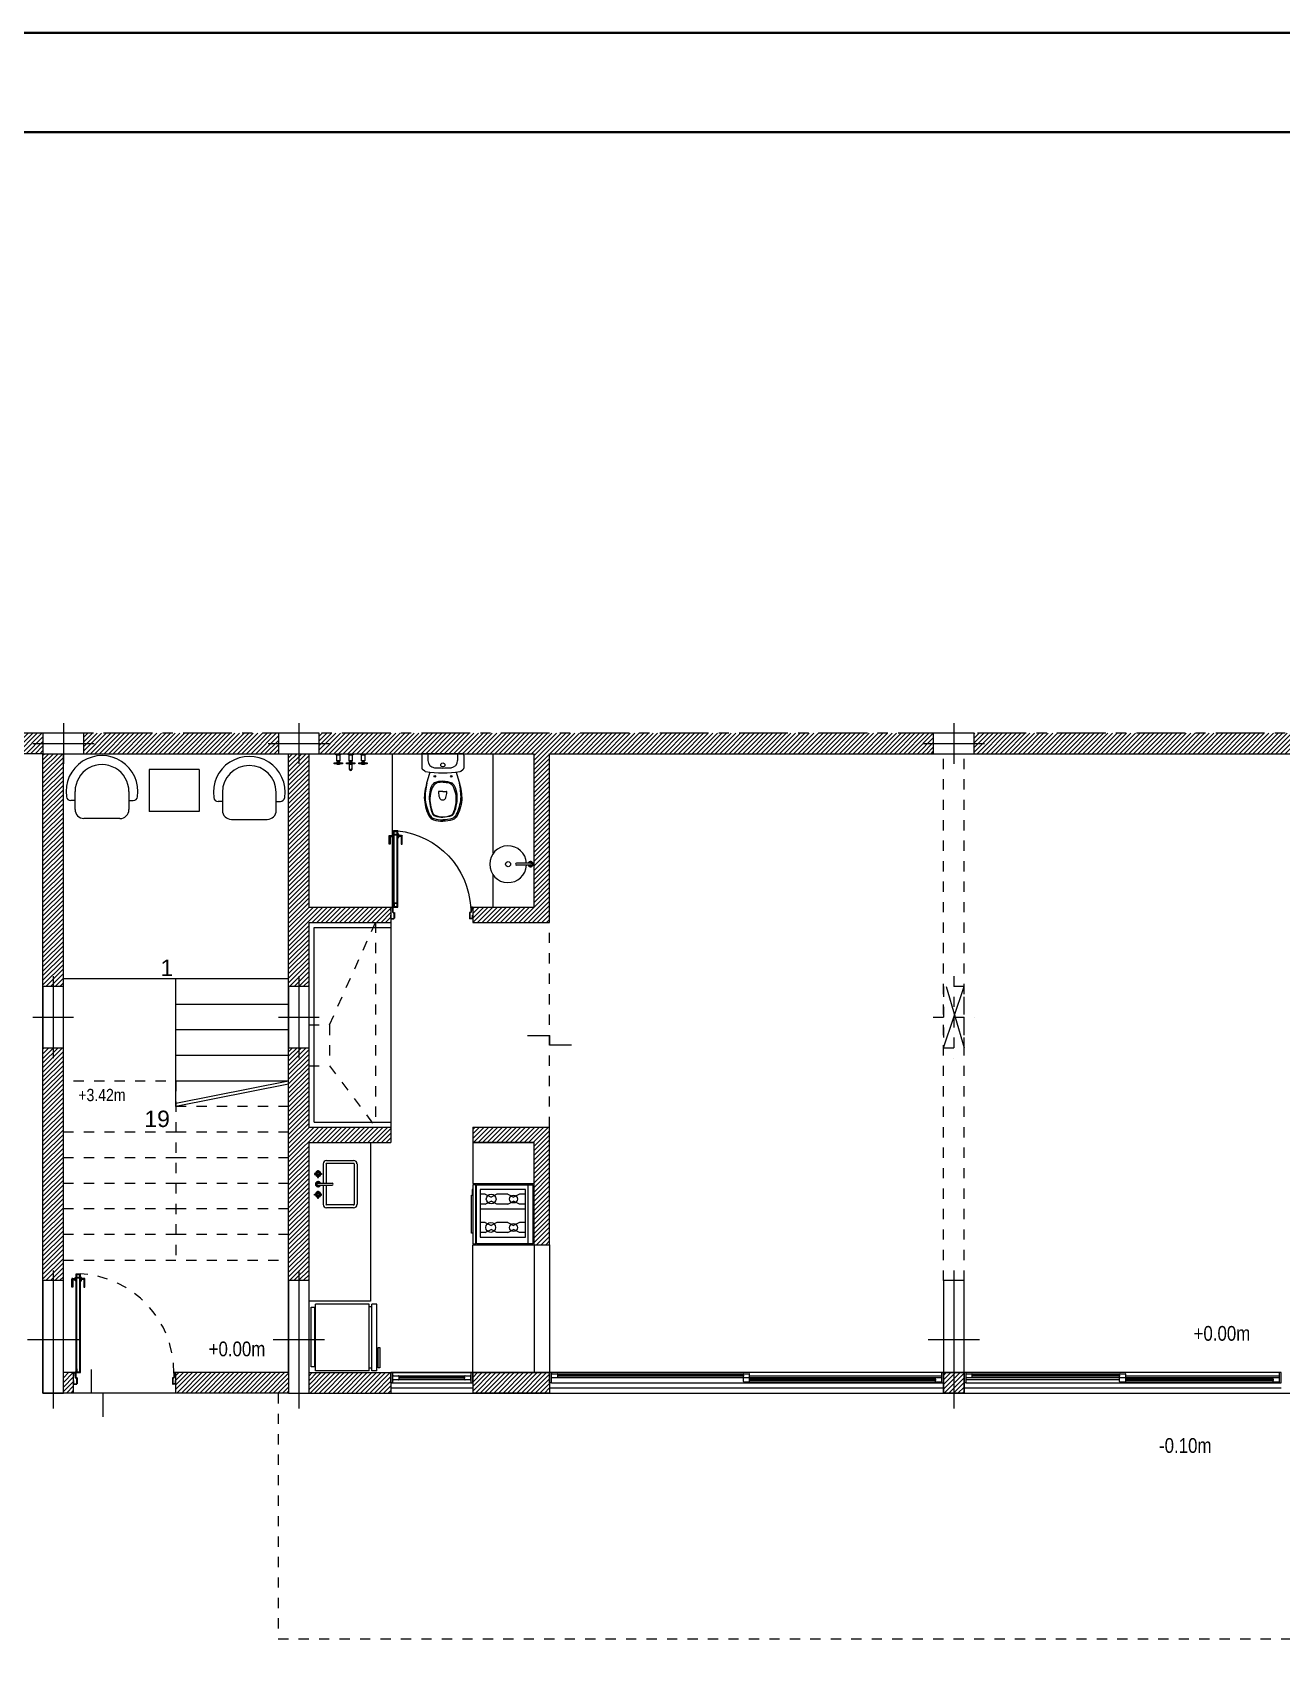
# Model space of a CAD drawing. Header units: millimetres. Extents: x 5985 to 6342, y 1020 to 1088.
# Drawn here: x 6100.37 to 6112.57, y 1068.4 to 1084.38 of the extents above; entities that cross this region are included whole.
import ezdxf

# ---------------------------------------------------------------- set-up
doc = ezdxf.new("R2010")
doc.units = ezdxf.units.MM
for name, pattern in [('CENTER', [50.8, 31.75, -6.35, 6.35, -6.35]), ('HIDDEN2', [4.7625, 3.175, -1.5875]), ('JIS_02_0.7', [1.35, 0.75, -0.6])]:
    doc.linetypes.add(name, pattern=pattern)
for name, color, linetype, lineweight in [('0.25', 251, 'Continuous', 25), ('02_CIVIL_EXIST', 18, 'Continuous', 30), ('07_CIVIL VISTAS MEDIA', 251, 'Continuous', 5), ('08_CIVIL VISTAS FINO', 143, 'Continuous', 9), ('09_CIVIL PROYECCIONES', 230, 'Continuous', 5), ('10_CIVIL EJES', 230, 'CENTER', 15), ('12_TEXTOS', 150, 'Continuous', 40), ('COLUMNAS_EJES', 252, 'Continuous', 9), ('MISC MUEBLES', 143, 'Continuous', 9), ('MUROS', 131, 'Continuous', 9), ('PILAR_HORMIGON', 2, 'Continuous', 20)]:
    doc.layers.add(name, color=color, linetype=linetype, lineweight=lineweight)
doc.layers.add('Arbol-1', color=106, linetype='Continuous')
doc.layers.add('Paredes', color=250, linetype='Continuous')
doc.styles.get("Standard").update_dxf_attribs({"font": 'arial.ttf'})
doc.styles.add('Swis721 BT', font='swiss.ttf')

# ---------------------------------------------------------------- blocks, each defined once
blk = doc.blocks.new('PUERTA 1M')
at = {"layer": '09_CIVIL PROYECCIONES', "linetype": 'JIS_02_0.7', "ltscale": 0.1}
blk.add_arc((938.861, -15.112), 0.962, 179.4154, 266.9577, dxfattribs=at)
at = {"layer": 'MISC MUEBLES'}
for p, q in [((937.878, -14.998), (937.878, -15.029)), ((937.882, -14.998), (937.882, -15.029)), ((937.883, -14.994), (937.907, -14.994)), ((937.883, -14.997), (937.907, -14.997)), ((937.908, -15.053), (937.908, -14.998)), ((937.912, -15.054), (937.912, -14.998)), ((938.845, -15.054), (938.845, -14.998)), ((938.849, -15.053), (938.849, -14.998)), ((938.874, -14.994), (938.85, -14.994)), ((938.874, -14.997), (938.85, -14.997)), ((938.875, -14.998), (938.875, -15.029)), ((938.878, -14.998), (938.878, -15.029)), ((937.878, -15.029), (937.882, -15.029)), ((937.878, -15.073), (937.878, -15.102)), ((937.878, -15.073), (937.882, -15.073)), ((937.882, -15.073), (937.882, -15.102)), ((937.883, -15.103), (937.894, -15.103)), ((937.883, -15.107), (937.894, -15.107)), ((937.895, -15.102), (937.895, -15.059)), ((937.898, -15.102), (937.898, -15.059)), ((937.901, -15.053), (937.908, -15.053)), ((937.901, -15.057), (937.909, -15.057)), ((938.855, -15.107), (938.81, -15.107)), ((938.81, -15.107), (938.81, -16.073)), ((938.848, -15.114), (938.816, -15.114)), ((938.816, -15.114), (938.816, -16.073)), ((938.847, -15.115), (938.817, -15.115)), ((938.817, -15.115), (938.817, -15.144)), ((938.818, -16.033), (938.818, -15.115)), ((938.846, -15.115), (938.846, -16.033)), ((938.856, -15.057), (938.847, -15.057)), ((938.847, -15.144), (938.847, -15.115)), ((938.848, -15.114), (938.848, -16.073)), ((938.856, -15.053), (938.849, -15.053)), ((938.855, -15.107), (938.855, -16.073)), ((938.858, -15.102), (938.858, -15.059)), ((938.862, -15.102), (938.862, -15.059)), ((938.874, -15.103), (938.863, -15.103)), ((938.874, -15.107), (938.863, -15.107)), ((938.878, -15.029), (938.875, -15.029)), ((938.878, -15.073), (938.875, -15.073)), ((938.875, -15.073), (938.875, -15.102)), ((938.878, -15.073), (938.878, -15.102)), ((938.779, -15.941), (938.768, -15.941)), ((938.768, -15.941), (938.768, -16.021)), ((938.779, -16.021), (938.779, -15.941)), ((938.885, -16.021), (938.885, -15.941)), ((938.885, -15.941), (938.896, -15.941)), ((938.896, -15.941), (938.896, -16.021)), ((938.774, -16.026), (938.802, -16.026)), ((938.779, -16.016), (938.802, -16.016)), ((938.808, -16.005), (938.802, -16.005)), ((938.802, -16.005), (938.802, -16.037)), ((938.802, -16.037), (938.808, -16.037)), ((938.808, -16.037), (938.808, -16.005)), ((938.855, -16.073), (938.81, -16.073)), ((938.848, -16.066), (938.816, -16.066)), ((938.817, -16.065), (938.817, -16.036)), ((938.817, -16.036), (938.847, -16.036)), ((938.847, -16.065), (938.817, -16.065)), ((938.846, -16.033), (938.818, -16.033)), ((938.847, -16.036), (938.847, -16.065)), ((938.856, -16.037), (938.856, -16.005)), ((938.856, -16.005), (938.862, -16.005)), ((938.862, -16.037), (938.856, -16.037)), ((938.862, -16.005), (938.862, -16.037)), ((938.885, -16.016), (938.862, -16.016)), ((938.891, -16.026), (938.862, -16.026))]:
    blk.add_line(p, q, dxfattribs=at)
blk.add_circle((938.861, -15.112), 0.0036, dxfattribs=at)
for centre, radius, start, end in [((937.883, -14.998), 0.00448, 90, 180), ((937.883, -14.998), 0.00112, 90, 180), ((937.907, -14.998), 0.00448, 8.602, 90), ((937.907, -14.998), 0.00112, 8.602, 90), ((938.85, -14.998), 0.00448, 90, 171.398), ((938.85, -14.998), 0.00112, 90, 171.398), ((938.874, -14.998), 0.00448, 0, 90), ((938.874, -14.998), 0.00112, 0, 90), ((937.883, -15.102), 0.00448, 180, 270), ((937.883, -15.102), 0.00112, 180, 270), ((937.894, -15.102), 0.00448, 270, 0), ((937.894, -15.102), 0.00112, 270, 0), ((937.901, -15.059), 0.0056, 90, 180), ((937.901, -15.059), 0.00224, 90, 180), ((937.909, -15.054), 0.00224, 270, 8.602), ((938.847, -15.054), 0.00224, 171.398, 270), ((938.856, -15.059), 0.0056, 0, 90), ((938.856, -15.059), 0.00224, 0, 90), ((938.863, -15.102), 0.00448, 180, 270), ((938.863, -15.102), 0.00112, 180, 270), ((938.874, -15.102), 0.00112, 270, 0), ((938.874, -15.102), 0.00448, 270, 0), ((938.774, -16.021), 0.00537, 180, 0), ((938.891, -16.021), 0.00537, 180, 0)]:
    blk.add_arc(centre, radius, start, end, dxfattribs=at)
blk = doc.blocks.new('door80')
at = {"layer": 'MISC MUEBLES'}
for p, q in [((942.383, -50.19), (942.388, -50.19)), ((942.383, -50.222), (942.383, -50.19)), ((942.388, -50.19), (942.388, -50.222)), ((942.435, -50.154), (942.39, -50.154)), ((942.39, -50.902), (942.39, -50.154)), ((942.397, -50.902), (942.397, -50.154)), ((942.428, -50.161), (942.397, -50.161)), ((942.427, -50.162), (942.398, -50.162)), ((942.398, -50.162), (942.398, -50.192)), ((942.398, -50.192), (942.427, -50.192)), ((942.426, -50.194), (942.399, -50.194)), ((942.399, -50.194), (942.399, -50.863)), ((942.426, -50.863), (942.426, -50.194)), ((942.427, -50.192), (942.427, -50.162)), ((942.428, -50.902), (942.428, -50.154)), ((942.435, -50.902), (942.435, -50.154)), ((942.442, -50.19), (942.437, -50.19)), ((942.437, -50.19), (942.437, -50.222)), ((942.442, -50.222), (942.442, -50.19)), ((942.348, -50.287), (942.348, -50.206)), ((942.359, -50.287), (942.348, -50.287)), ((942.354, -50.201), (942.383, -50.201)), ((942.359, -50.206), (942.359, -50.287)), ((942.359, -50.212), (942.383, -50.212)), ((942.388, -50.222), (942.383, -50.222)), ((942.437, -50.222), (942.442, -50.222)), ((942.471, -50.201), (942.442, -50.201)), ((942.466, -50.212), (942.442, -50.212)), ((942.466, -50.206), (942.466, -50.287)), ((942.466, -50.287), (942.476, -50.287)), ((942.476, -50.287), (942.476, -50.206)), ((941.659, -50.936), (941.659, -50.907)), ((941.659, -50.936), (941.662, -50.936)), ((941.659, -51.011), (941.659, -50.98)), ((941.659, -50.98), (941.662, -50.98)), ((941.662, -50.936), (941.662, -50.907)), ((941.662, -51.011), (941.662, -50.98)), ((941.663, -50.903), (941.674, -50.903)), ((941.663, -50.906), (941.674, -50.906)), ((941.675, -50.907), (941.675, -50.95)), ((941.679, -50.907), (941.679, -50.95)), ((941.681, -50.953), (941.69, -50.953)), ((941.681, -50.956), (941.688, -50.956)), ((941.688, -50.956), (941.688, -51.011)), ((941.692, -50.955), (941.692, -51.011)), ((942.435, -50.902), (942.39, -50.902)), ((942.428, -50.895), (942.397, -50.895)), ((942.398, -50.894), (942.398, -50.865)), ((942.398, -50.865), (942.427, -50.865)), ((942.427, -50.894), (942.398, -50.894)), ((942.399, -50.863), (942.426, -50.863)), ((942.425, -50.955), (942.425, -51.011)), ((942.427, -50.865), (942.427, -50.894)), ((942.436, -50.953), (942.428, -50.953)), ((942.429, -50.956), (942.429, -51.011)), ((942.436, -50.956), (942.429, -50.956)), ((942.439, -50.907), (942.439, -50.95)), ((942.442, -50.907), (942.442, -50.95)), ((942.454, -50.903), (942.443, -50.903)), ((942.454, -50.906), (942.443, -50.906)), ((942.455, -50.936), (942.455, -50.907)), ((942.459, -50.936), (942.455, -50.936)), ((942.455, -51.011), (942.455, -50.98)), ((942.459, -50.98), (942.455, -50.98)), ((942.459, -50.936), (942.459, -50.907)), ((942.459, -51.011), (942.459, -50.98)), ((941.663, -51.012), (941.687, -51.012)), ((941.663, -51.015), (941.687, -51.015)), ((942.454, -51.012), (942.43, -51.012)), ((942.454, -51.015), (942.43, -51.015))]:
    blk.add_line(p, q, dxfattribs=at)
blk.add_circle((942.441, -50.897), 0.0036, dxfattribs=at)
for centre, radius, start, end in [((942.48, -50.952), 0.802, 96.4267, 176.831), ((942.354, -50.206), 0.00537, 0, 180), ((942.471, -50.206), 0.00537, 0, 180), ((941.663, -50.907), 0.00448, 90, 180), ((941.663, -50.907), 0.00112, 90, 180), ((941.674, -50.907), 0.00448, 0, 90), ((941.674, -50.907), 0.00112, 0, 90), ((941.681, -50.95), 0.0056, 180, 270), ((941.681, -50.95), 0.00224, 180, 270), ((941.69, -50.955), 0.00224, 351.398, 90), ((942.428, -50.955), 0.00224, 90, 188.602), ((942.436, -50.95), 0.00224, 270, 0), ((942.436, -50.95), 0.0056, 270, 0), ((942.443, -50.907), 0.00448, 90, 180), ((942.443, -50.907), 0.00112, 90, 180), ((942.454, -50.907), 0.00448, 0, 90), ((942.454, -50.907), 0.00112, 0, 90), ((941.663, -51.011), 0.00448, 180, 270), ((941.663, -51.011), 0.00112, 180, 270), ((941.687, -51.011), 0.00112, 270, 351.398), ((941.687, -51.011), 0.00448, 270, 351.398), ((942.43, -51.011), 0.00448, 188.602, 270), ((942.43, -51.011), 0.00112, 188.602, 270), ((942.454, -51.011), 0.00112, 270, 0), ((942.454, -51.011), 0.00448, 270, 0)]:
    blk.add_arc(centre, radius, start, end, dxfattribs=at)
blk = doc.blocks.new('cocina')
at = {"layer": 'MISC MUEBLES'}
for p, q in [((940.125, -50.249), (940.097, -50.249)), ((940.097, -50.249), (940.097, -50.843)), ((940.125, -50.843), (940.125, -50.249)), ((940.131, -50.843), (940.131, -50.249)), ((940.131, -50.249), (940.7, -50.249)), ((940.651, -50.843), (940.651, -50.249)), ((940.7, -50.249), (940.7, -50.843)), ((940.082, -50.737), (940.082, -50.354)), ((940.082, -50.354), (940.097, -50.354)), ((940.097, -50.295), (940.089, -50.295)), ((940.089, -50.295), (940.089, -50.354)), ((940.089, -50.354), (940.097, -50.354)), ((940.097, -50.354), (940.097, -50.295)), ((940.097, -50.354), (940.097, -50.737)), ((940.625, -50.295), (940.17, -50.295)), ((940.17, -50.295), (940.17, -50.777)), ((940.221, -50.342), (940.17, -50.342)), ((940.221, -50.342), (940.279, -50.373)), ((940.221, -50.443), (940.279, -50.413)), ((940.337, -50.342), (940.279, -50.373)), ((940.337, -50.443), (940.279, -50.413)), ((940.448, -50.342), (940.337, -50.342)), ((940.448, -50.342), (940.506, -50.373)), ((940.448, -50.443), (940.506, -50.413)), ((940.564, -50.342), (940.506, -50.373)), ((940.564, -50.443), (940.506, -50.413)), ((940.625, -50.342), (940.564, -50.342)), ((940.625, -50.777), (940.625, -50.295)), ((940.221, -50.443), (940.17, -50.443)), ((940.17, -50.491), (940.625, -50.491)), ((940.448, -50.443), (940.337, -50.443)), ((940.625, -50.443), (940.564, -50.443)), ((940.097, -50.737), (940.082, -50.737)), ((940.221, -50.629), (940.17, -50.629)), ((940.221, -50.73), (940.17, -50.73)), ((940.221, -50.629), (940.279, -50.659)), ((940.221, -50.73), (940.279, -50.699)), ((940.337, -50.629), (940.279, -50.659)), ((940.337, -50.73), (940.279, -50.699)), ((940.448, -50.629), (940.337, -50.629)), ((940.448, -50.73), (940.337, -50.73)), ((940.448, -50.629), (940.506, -50.659)), ((940.448, -50.73), (940.506, -50.699)), ((940.564, -50.629), (940.506, -50.659)), ((940.564, -50.73), (940.506, -50.699)), ((940.625, -50.629), (940.564, -50.629)), ((940.625, -50.73), (940.564, -50.73)), ((940.097, -50.843), (940.125, -50.843)), ((940.7, -50.843), (940.131, -50.843)), ((940.17, -50.777), (940.625, -50.777))]:
    blk.add_line(p, q, dxfattribs=at)
for centre, radius in [((940.28, -50.393), 0.0491), ((940.505, -50.393), 0.0395), ((940.276, -50.679), 0.0491), ((940.505, -50.68), 0.0395)]:
    blk.add_circle(centre, radius, dxfattribs=at)
blk = doc.blocks.new('Ejes de la columna')
at = {"layer": 'COLUMNAS_EJES'}
for p, q in [((0, -0.5), (0, 0.5)), ((-0.5, 0), (0.5, 0))]:
    blk.add_line(p, q, dxfattribs=at)
blk = doc.blocks.new('z')
at = {"layer": '0.25'}
for p, q in [((3164.245, 594.039), (3164.395, 594.039)), ((3164.395, 594.039), (3164.395, 594.114)), ((3164.395, 594.114), (3164.545, 594.114))]:
    blk.add_line(p, q, dxfattribs=at)

msp = doc.modelspace()

# ---------------------------------------------------------------- hatches: boundary and pattern name
at = {"layer": '07_CIVIL VISTAS MEDIA'}
h = msp.add_hatch(dxfattribs=at)
h.set_pattern_fill('ANSI31', color=18, scale=0.01)
h.paths.add_polyline_path([(6121.97, 1077.535), (6115.972, 1077.535), (6115.972, 1077.335), (6119.72, 1077.335), (6119.72, 1075.684), (6120.47, 1075.684), (6120.47, 1075.834), (6119.87, 1075.834), (6119.87, 1077.334), (6121.97, 1077.335)], flags=17)
h.paths.add_polyline_path([(6119.87, 1073.534), (6120.47, 1073.534), (6120.47, 1073.684), (6119.72, 1073.684), (6119.72, 1073.534), (6119.72, 1072.534), (6119.87, 1072.534)], flags=17)
h.paths.add_polyline_path([(6120.47, 1071.285), (6119.72, 1071.285), (6119.72, 1071.185), (6119.72, 1071.085), (6120.47, 1071.085)], flags=17)
h.paths.add_polyline_path([(6122.07, 1071.285), (6121.27, 1071.284), (6121.27, 1071.234), (6121.27, 1071.184), (6121.27, 1071.085), (6122.07, 1071.085)], flags=17)
h.paths.add_polyline_path([(6123.354, 1071.284), (6122.27, 1071.284), (6122.27, 1071.085), (6123.353, 1071.085)], flags=17)
h.paths.add_polyline_path([(6122.271, 1074.135), (6122.27, 1074.135), (6122.271, 1074.135), (6122.271, 1074.46), (6122.07, 1074.46), (6122.07, 1073.684), (6121.27, 1073.684), (6121.27, 1073.534), (6122.07, 1073.534), (6122.07, 1072.185), (6122.272, 1072.185)], flags=17)
h.paths.add_polyline_path([(6122.27, 1077.335), (6122.07, 1077.335), (6122.07, 1075.834), (6121.27, 1075.834), (6121.27, 1075.8), (6121.27, 1075.684), (6122.07, 1075.684), (6122.07, 1075.06), (6122.271, 1075.06)], flags=17)
h.paths.add_polyline_path([(6124.27, 1077.535), (6122.37, 1077.535), (6122.37, 1077.335), (6124.27, 1077.335)], flags=17)
h.paths.add_polyline_path([(6124.67, 1077.335), (6124.47, 1077.335), (6124.47, 1075.06), (6124.67, 1075.06)], flags=17)
h.paths.add_polyline_path([(6124.67, 1074.46), (6124.47, 1074.46), (6124.47, 1072.185), (6124.67, 1072.185)], flags=17)
h.paths.add_polyline_path([(6127.679, 1077.535), (6124.77, 1077.535), (6124.67, 1077.535), (6124.67, 1077.336), (6127.529, 1077.335), (6127.529, 1062.685), (6113.186, 1062.685), (6113.186, 1062.535), (6127.679, 1062.535)])
h.paths.add_polyline_path([(6124.47, 1071.284), (6124.354, 1071.284), (6124.354, 1071.084), (6124.57, 1071.084), (6124.57, 1071.086), (6124.47, 1071.086)], flags=17)
h.paths.add_polyline_path([(6113.137, 1079.306), (6113.137, 1078.981), (6113.356, 1078.981), (6113.356, 1079.306)], flags=9)
h.paths.add_polyline_path([(6113.189, 1061.972), (6113.189, 1061.646), (6113.408, 1061.646), (6113.408, 1061.972)], flags=9)
h.paths.add_polyline_path([(6094.335, 1081.858), (6100.177, 1081.858), (6100.177, 1083.543), (6094.335, 1083.543)], flags=9)
h.paths.add_polyline_path([(6127.77, 1069.468), (6128.468, 1069.468), (6128.468, 1069.765), (6127.77, 1069.765)], flags=9)
h.paths.add_polyline_path([(6096.637, 1069.505), (6097.335, 1069.505), (6097.335, 1069.801), (6096.637, 1069.801)], flags=9)
h.paths.add_polyline_path([(6101.966, 1071.373), (6102.699, 1071.373), (6102.699, 1071.67), (6101.966, 1071.67)], flags=9)
h.paths.add_polyline_path([(6111.297, 1070.429), (6111.943, 1070.429), (6111.943, 1070.726), (6111.297, 1070.726)], flags=9)
h.paths.add_polyline_path([(6111.59, 1071.526), (6112.323, 1071.526), (6112.323, 1071.822), (6111.59, 1071.822)], flags=9)
h.paths.add_polyline_path([(6100.701, 1073.879), (6101.323, 1073.879), (6101.323, 1074.127), (6100.701, 1074.127)], flags=9)
h.paths.add_polyline_path([(6101.435, 1073.594), (6101.759, 1073.594), (6101.759, 1073.94), (6101.435, 1073.94)], flags=9)
h.paths.add_polyline_path([(6101.559, 1075.069), (6101.761, 1075.069), (6101.761, 1075.416), (6101.559, 1075.416)], flags=9)
h.paths.add_polyline_path([(6127.709, 1061.976), (6127.709, 1061.662), (6127.928, 1061.662), (6127.928, 1061.976)], flags=9)
h.paths.add_polyline_path([(6127.709, 1078.352), (6127.709, 1078.038), (6127.928, 1078.038), (6127.928, 1078.352)], flags=9)
h.paths.add_polyline_path([(6097.627, 1061.916), (6097.627, 1061.602), (6097.846, 1061.602), (6097.846, 1061.916)], flags=9)
h.paths.add_polyline_path([(6096.474, 1062.531), (6096.8, 1062.531), (6096.8, 1062.75), (6096.474, 1062.75)], flags=9)
h.paths.add_polyline_path([(6097.457, 1078.51), (6097.457, 1078.196), (6097.676, 1078.196), (6097.676, 1078.51)], flags=9)
h.paths.add_polyline_path([(6096.465, 1077.33), (6096.79, 1077.33), (6096.79, 1077.549), (6096.465, 1077.549)], flags=9)
h.paths.add_polyline_path([(6128.454, 1062.531), (6128.779, 1062.531), (6128.779, 1062.75), (6128.454, 1062.75)], flags=9)
h.paths.add_polyline_path([(6128.679, 1077.531), (6129.005, 1077.531), (6129.005, 1077.75), (6128.679, 1077.75)], flags=9)
h = msp.add_hatch(dxfattribs=at)
h.set_pattern_fill('ANSI31', color=18, scale=0.01)
h.paths.add_polyline_path([(6100.672, 1077.335), (6100.472, 1077.335), (6100.472, 1075.06), (6100.672, 1075.06)], flags=17)
h.paths.add_polyline_path([(6100.472, 1077.535), (6097.472, 1077.535), (6097.473, 1077.42), (6097.622, 1062.535), (6113.186, 1062.535), (6113.186, 1062.685), (6097.695, 1062.686), (6097.624, 1077.335), (6100.472, 1077.335)])
h.paths.add_polyline_path([(6102.772, 1077.535), (6100.872, 1077.535), (6100.872, 1077.335), (6102.772, 1077.335)], flags=17)
h.paths.add_polyline_path([(6103.072, 1077.335), (6102.872, 1077.335), (6102.872, 1075.06), (6103.072, 1075.06), (6103.072, 1075.685), (6103.872, 1075.685), (6103.872, 1075.835), (6103.072, 1075.835)], flags=17)
h.paths.add_polyline_path([(6109.172, 1077.535), (6103.172, 1077.535), (6103.172, 1077.335), (6105.272, 1077.335), (6105.272, 1075.835), (6104.672, 1075.835), (6104.672, 1075.801), (6104.672, 1075.685), (6105.422, 1075.685), (6105.422, 1077.335), (6109.172, 1077.335)], flags=17)
h.paths.add_polyline_path([(6103.872, 1073.685), (6103.072, 1073.685), (6103.072, 1074.46), (6102.872, 1074.46), (6102.872, 1072.185), (6103.072, 1072.185), (6103.072, 1073.535), (6103.872, 1073.535)], flags=17)
h.paths.add_polyline_path([(6100.672, 1074.46), (6100.472, 1074.46), (6100.472, 1072.185), (6100.672, 1072.185)], flags=17)
h.paths.add_polyline_path([(6102.872, 1071.285), (6101.772, 1071.285), (6101.772, 1071.085), (6102.872, 1071.085)], flags=17)
h.paths.add_polyline_path([(6100.772, 1071.285), (6100.672, 1071.285), (6100.672, 1071.085), (6100.772, 1071.085)], flags=17)
h.paths.add_polyline_path([(6103.872, 1071.285), (6103.072, 1071.285), (6103.072, 1071.085), (6103.872, 1071.085)], flags=17)
h.paths.add_polyline_path([(6105.422, 1071.285), (6104.672, 1071.285), (6104.672, 1071.235), (6104.672, 1071.185), (6104.672, 1071.085), (6105.422, 1071.085)], flags=17)
h.paths.add_polyline_path([(6105.422, 1073.685), (6104.672, 1073.685), (6104.672, 1073.535), (6105.272, 1073.535), (6105.272, 1072.535), (6105.422, 1072.535), (6105.422, 1073.535)], flags=17)
h.paths.add_polyline_path([(6113.186, 1077.535), (6109.572, 1077.535), (6109.572, 1077.335), (6113.186, 1077.335)], flags=17)
h.paths.add_polyline_path([(6109.372, 1071.285), (6109.272, 1071.285), (6109.272, 1071.085), (6109.372, 1071.085)], flags=17)
h.paths.add_polyline_path([(6109.472, 1071.285), (6109.372, 1071.285), (6109.372, 1071.085), (6109.472, 1071.085)], flags=17)
h.paths.add_polyline_path([(6115.872, 1071.285), (6115.672, 1071.285), (6115.672, 1071.185), (6115.672, 1071.085), (6115.872, 1071.085)])
h.paths.add_polyline_path([(6115.572, 1077.535), (6113.186, 1077.535), (6113.186, 1077.335), (6115.572, 1077.335)])

# ---------------------------------------------------------------- linework, layer by layer
at = {"layer": '02_CIVIL_EXIST', "color": 18}
for p, q in [((6105.422, 1071.285), (6104.672, 1071.285)), ((6109.272, 1071.285), (6109.272, 1071.085)), ((6109.272, 1071.285), (6109.472, 1071.285)), ((6109.472, 1071.285), (6109.472, 1071.085)), ((6104.672, 1071.085), (6105.422, 1071.085)), ((6109.472, 1071.085), (6109.272, 1071.085))]:
    msp.add_line(p, q, dxfattribs=at)
at = {"layer": '02_CIVIL_EXIST', "lineweight": 40}
for points in [[(6091.732, 1084.382), (6132.556, 1084.382), (6132.556, 1055.514), (6091.732, 1055.514)], [(6094.162, 1083.41), (6131.584, 1083.41), (6131.584, 1056.486), (6094.162, 1056.486)]]:
    msp.add_lwpolyline(points, close=True, dxfattribs=at)
at = {"layer": '07_CIVIL VISTAS MEDIA'}
for p, q in [((6103.872, 1075.685), (6103.872, 1073.685)), ((6101.772, 1075.135), (6100.672, 1075.135)), ((6102.872, 1075.135), (6101.772, 1075.135)), ((6101.772, 1073.885), (6101.772, 1075.135)), ((6109.272, 1074.46), (6109.472, 1075.06)), ((6109.299, 1075.06), (6109.472, 1074.46)), ((6102.872, 1074.885), (6101.772, 1074.885)), ((6102.872, 1074.635), (6101.772, 1074.635)), ((6102.872, 1074.385), (6101.772, 1074.385)), ((6102.872, 1074.135), (6101.772, 1073.916)), ((6102.872, 1074.105), (6101.772, 1073.886)), ((6103.672, 1073.535), (6103.672, 1071.985)), ((6104.672, 1073.535), (6104.672, 1073.135)), ((6104.672, 1073.135), (6105.272, 1073.135)), ((6104.672, 1071.285), (6104.672, 1072.535)), ((6104.672, 1072.535), (6105.272, 1072.535)), ((6103.672, 1071.985), (6103.072, 1071.985)), ((6103.872, 1071.085), (6104.672, 1071.085)), ((6105.422, 1071.085), (6119.72, 1071.085))]:
    msp.add_line(p, q, dxfattribs=at)
at = {"layer": '08_CIVIL VISTAS FINO'}
for p, q in [((6109.272, 1071.135), (6105.422, 1071.135)), ((6109.272, 1071.135), (6105.422, 1071.135)), ((6112.572, 1071.135), (6109.472, 1071.135)), ((6112.572, 1071.135), (6109.472, 1071.135)), ((6101.772, 1071.085), (6100.772, 1071.085))]:
    msp.add_line(p, q, dxfattribs=at)
at = {"layer": '09_CIVIL PROYECCIONES', "linetype": 'JIS_02_0.7', "ltscale": 0.1}
for p, q in [((6109.272, 1072.185), (6109.272, 1077.335)), ((6109.472, 1072.185), (6109.472, 1077.335)), ((6103.272, 1074.685), (6103.722, 1075.685)), ((6103.722, 1075.685), (6103.722, 1073.685)), ((6105.422, 1073.685), (6105.422, 1075.685)), ((6109.372, 1075.16), (6109.372, 1074.36)), ((6109.472, 1075.06), (6109.272, 1075.06)), ((6109.272, 1075.06), (6109.272, 1074.46)), ((6109.472, 1074.46), (6109.472, 1075.06)), ((6109.472, 1075.06), (6109.472, 1075.06)), ((6103.072, 1074.685), (6103.272, 1074.685)), ((6103.272, 1074.685), (6103.272, 1074.285)), ((6109.172, 1074.76), (6109.572, 1074.76)), ((6109.272, 1074.46), (6109.472, 1074.46)), ((6103.072, 1074.285), (6103.272, 1074.285)), ((6103.272, 1074.285), (6103.722, 1073.685)), ((6102.77, 1071.084), (6102.77, 1068.684)), ((6102.77, 1068.684), (6122.369, 1068.684))]:
    msp.add_line(p, q, dxfattribs=at)
at = {"layer": '10_CIVIL EJES', "ltscale": 0.015}
msp.add_line((6113.185, 1077.535), (6096.096, 1077.535), dxfattribs=at)
at = {"layer": 'Arbol-1', "color": 18}
msp.add_line((6102.872, 1071.085), (6103.072, 1071.085), dxfattribs=at)
at = {"layer": 'MISC MUEBLES'}
for p, q in [((6103.887, 1075.837), (6103.887, 1077.337)), ((6104.567, 1077.335), (6104.192, 1077.335)), ((6104.234, 1077.335), (6104.234, 1077.268)), ((6104.524, 1077.335), (6104.524, 1077.268)), ((6104.872, 1076.362), (6104.872, 1077.335)), ((6101.511, 1077.182), (6101.511, 1076.771)), ((6101.998, 1077.182), (6101.511, 1077.182)), ((6101.998, 1077.182), (6101.998, 1076.771)), ((6104.175, 1077.32), (6104.175, 1077.193)), ((6104.205, 1077.164), (6104.182, 1077.179)), ((6104.554, 1077.164), (6104.576, 1077.179)), ((6104.584, 1077.32), (6104.584, 1077.193)), ((6104.252, 1077.156), (6104.227, 1077.065)), ((6104.509, 1077.156), (6104.535, 1077.065)), ((6100.786, 1076.877), (6100.745, 1076.877)), ((6100.786, 1076.79), (6100.786, 1076.965)), ((6101.312, 1076.965), (6101.312, 1076.789)), ((6101.312, 1076.877), (6101.353, 1076.877)), ((6102.225, 1076.869), (6102.184, 1076.869)), ((6102.225, 1076.956), (6102.225, 1076.781)), ((6102.752, 1076.781), (6102.751, 1076.957)), ((6102.752, 1076.869), (6102.792, 1076.869)), ((6104.378, 1076.967), (6104.342, 1076.966)), ((6104.378, 1076.967), (6104.414, 1076.966)), ((6101.224, 1076.702), (6100.873, 1076.702)), ((6101.998, 1076.771), (6101.511, 1076.771)), ((6102.313, 1076.693), (6102.664, 1076.693)), ((6105.237, 1076.264), (6105.099, 1076.264)), ((6105.237, 1076.246), (6105.099, 1076.246)), ((6104.872, 1075.835), (6104.872, 1076.148)), ((6103.122, 1075.635), (6103.872, 1075.635)), ((6103.122, 1073.735), (6103.122, 1075.635)), ((6103.122, 1073.735), (6103.872, 1073.735)), ((6103.508, 1073.357), (6103.243, 1073.357)), ((6103.152, 1073.233), (6103.127, 1073.233)), ((6103.127, 1073.233), (6103.127, 1073.223)), ((6103.127, 1073.223), (6103.152, 1073.223)), ((6103.156, 1073.237), (6103.156, 1073.261)), ((6103.156, 1073.261), (6103.166, 1073.261)), ((6103.156, 1073.219), (6103.156, 1073.194)), ((6103.156, 1073.194), (6103.166, 1073.194)), ((6103.166, 1073.261), (6103.166, 1073.237)), ((6103.166, 1073.194), (6103.166, 1073.219)), ((6103.169, 1073.233), (6103.194, 1073.233)), ((6103.194, 1073.223), (6103.169, 1073.223)), ((6103.194, 1073.233), (6103.194, 1073.223)), ((6103.211, 1073.325), (6103.211, 1073.136)), ((6103.238, 1073.325), (6103.238, 1073.136)), ((6103.508, 1073.33), (6103.243, 1073.33)), ((6103.514, 1073.325), (6103.514, 1072.929)), ((6103.541, 1073.325), (6103.541, 1072.929)), ((6103.127, 1073.021), (6103.127, 1073.031)), ((6103.127, 1073.031), (6103.152, 1073.031)), ((6103.152, 1073.021), (6103.127, 1073.021)), ((6103.156, 1073.035), (6103.156, 1073.059)), ((6103.156, 1073.059), (6103.166, 1073.059)), ((6103.161, 1073.136), (6103.299, 1073.136)), ((6103.161, 1073.118), (6103.299, 1073.118)), ((6103.166, 1073.059), (6103.166, 1073.035)), ((6103.194, 1073.031), (6103.169, 1073.031)), ((6103.169, 1073.021), (6103.194, 1073.021)), ((6103.194, 1073.021), (6103.194, 1073.031)), ((6103.211, 1073.118), (6103.211, 1072.929)), ((6103.238, 1073.118), (6103.238, 1072.929)), ((6103.156, 1073.017), (6103.156, 1072.992)), ((6103.156, 1072.992), (6103.166, 1072.992)), ((6103.166, 1072.992), (6103.166, 1073.017)), ((6103.508, 1072.924), (6103.243, 1072.924)), ((6103.508, 1072.897), (6103.243, 1072.897)), ((6105.272, 1072.535), (6105.272, 1071.285)), ((6105.422, 1072.535), (6105.422, 1071.285)), ((6103.136, 1071.304), (6103.136, 1071.954)), ((6103.661, 1071.954), (6103.136, 1071.954)), ((6103.661, 1071.304), (6103.661, 1071.954)), ((6103.686, 1071.929), (6103.661, 1071.929)), ((6103.686, 1071.304), (6103.686, 1071.954)), ((6103.736, 1071.954), (6103.686, 1071.954)), ((6103.736, 1071.304), (6103.736, 1071.954)), ((6103.661, 1071.304), (6103.136, 1071.304)), ((6103.686, 1071.329), (6103.661, 1071.329)), ((6103.736, 1071.304), (6103.686, 1071.304)), ((6103.872, 1071.285), (6104.672, 1071.285)), ((6104.672, 1071.285), (6103.872, 1071.285)), ((6103.892, 1071.285), (6103.872, 1071.285)), ((6103.872, 1071.185), (6103.872, 1071.285)), ((6103.872, 1071.185), (6103.872, 1071.285)), ((6103.892, 1071.185), (6103.892, 1071.285)), ((6104.652, 1071.285), (6104.672, 1071.285)), ((6104.652, 1071.285), (6104.652, 1071.185)), ((6104.672, 1071.185), (6104.672, 1071.285)), ((6104.672, 1071.235), (6104.672, 1071.285)), ((6109.272, 1071.285), (6105.422, 1071.285)), ((6109.272, 1071.285), (6105.422, 1071.285)), ((6105.442, 1071.285), (6105.422, 1071.285)), ((6105.422, 1071.185), (6105.422, 1071.285)), ((6109.252, 1071.285), (6105.442, 1071.285)), ((6105.442, 1071.185), (6105.442, 1071.285)), ((6105.447, 1071.275), (6105.497, 1071.275)), ((6105.497, 1071.275), (6107.322, 1071.275)), ((6105.502, 1071.24), (6105.502, 1071.27)), ((6107.317, 1071.26), (6105.502, 1071.26)), ((6105.502, 1071.26), (6105.502, 1071.255)), ((6105.502, 1071.26), (6107.317, 1071.26)), ((6105.502, 1071.26), (6105.502, 1071.25)), ((6105.507, 1071.26), (6105.507, 1071.25)), ((6107.312, 1071.26), (6107.312, 1071.25)), ((6107.317, 1071.24), (6107.317, 1071.27)), ((6107.317, 1071.255), (6107.317, 1071.26)), ((6107.317, 1071.26), (6107.317, 1071.25)), ((6107.322, 1071.275), (6107.372, 1071.275)), ((6107.377, 1071.24), (6107.377, 1071.27)), ((6109.252, 1071.285), (6109.272, 1071.285)), ((6109.252, 1071.285), (6109.252, 1071.185)), ((6112.572, 1071.285), (6109.472, 1071.285)), ((6112.572, 1071.285), (6109.472, 1071.285)), ((6109.492, 1071.285), (6109.472, 1071.285)), ((6109.472, 1071.185), (6109.472, 1071.285)), ((6112.552, 1071.285), (6109.492, 1071.285)), ((6109.492, 1071.185), (6109.492, 1071.285)), ((6109.497, 1071.275), (6109.547, 1071.275)), ((6109.547, 1071.275), (6110.997, 1071.275)), ((6109.552, 1071.24), (6109.552, 1071.27)), ((6110.992, 1071.26), (6109.552, 1071.26)), ((6109.552, 1071.26), (6109.552, 1071.255)), ((6109.552, 1071.26), (6110.992, 1071.26)), ((6109.552, 1071.26), (6109.552, 1071.25)), ((6109.557, 1071.26), (6109.557, 1071.25)), ((6110.987, 1071.26), (6110.987, 1071.25)), ((6110.992, 1071.24), (6110.992, 1071.27)), ((6110.992, 1071.255), (6110.992, 1071.26)), ((6110.992, 1071.26), (6110.992, 1071.25)), ((6110.997, 1071.275), (6111.047, 1071.275)), ((6111.052, 1071.24), (6111.052, 1071.27)), ((6112.552, 1071.285), (6112.552, 1071.185)), ((6112.572, 1071.185), (6112.572, 1071.285)), ((6103.872, 1071.185), (6104.652, 1071.185)), ((6103.892, 1071.185), (6103.872, 1071.185)), ((6104.672, 1071.135), (6103.872, 1071.135)), ((6104.672, 1071.135), (6103.872, 1071.135)), ((6103.897, 1071.255), (6103.947, 1071.255)), ((6103.947, 1071.215), (6103.897, 1071.215)), ((6103.947, 1071.255), (6104.597, 1071.255)), ((6104.597, 1071.215), (6103.947, 1071.215)), ((6103.952, 1071.22), (6103.952, 1071.25)), ((6104.592, 1071.24), (6103.952, 1071.24)), ((6103.952, 1071.24), (6103.952, 1071.235)), ((6103.952, 1071.24), (6104.592, 1071.24)), ((6103.952, 1071.24), (6103.952, 1071.23)), ((6104.592, 1071.23), (6103.952, 1071.23)), ((6103.957, 1071.24), (6103.957, 1071.23)), ((6104.587, 1071.24), (6104.587, 1071.23)), ((6104.592, 1071.22), (6104.592, 1071.25)), ((6104.592, 1071.235), (6104.592, 1071.24)), ((6104.592, 1071.24), (6104.592, 1071.23)), ((6104.597, 1071.255), (6104.647, 1071.255)), ((6104.647, 1071.215), (6104.597, 1071.215)), ((6104.652, 1071.22), (6104.652, 1071.25)), ((6104.652, 1071.185), (6104.672, 1071.185)), ((6104.672, 1071.235), (6104.672, 1071.185)), ((6105.442, 1071.185), (6105.422, 1071.185)), ((6105.442, 1071.185), (6109.252, 1071.185)), ((6105.497, 1071.235), (6105.447, 1071.235)), ((6107.322, 1071.235), (6105.497, 1071.235)), ((6107.317, 1071.25), (6105.502, 1071.25)), ((6107.317, 1071.2), (6107.317, 1071.23)), ((6107.372, 1071.235), (6107.322, 1071.235)), ((6107.372, 1071.235), (6107.322, 1071.235)), ((6107.322, 1071.195), (6107.372, 1071.195)), ((6109.197, 1071.235), (6107.372, 1071.235)), ((6107.372, 1071.195), (6109.197, 1071.195)), ((6107.377, 1071.255), (6109.252, 1071.255)), ((6107.377, 1071.2), (6107.377, 1071.23)), ((6109.192, 1071.22), (6107.377, 1071.22)), ((6107.377, 1071.22), (6107.377, 1071.215)), ((6107.377, 1071.22), (6109.192, 1071.22)), ((6107.377, 1071.22), (6107.377, 1071.21)), ((6109.192, 1071.21), (6107.377, 1071.21)), ((6107.382, 1071.22), (6107.382, 1071.21)), ((6109.187, 1071.22), (6109.187, 1071.21)), ((6109.192, 1071.2), (6109.192, 1071.23)), ((6109.192, 1071.215), (6109.192, 1071.22)), ((6109.192, 1071.22), (6109.192, 1071.21)), ((6109.247, 1071.235), (6109.197, 1071.235)), ((6109.197, 1071.195), (6109.247, 1071.195)), ((6109.252, 1071.185), (6109.272, 1071.185)), ((6109.492, 1071.185), (6109.472, 1071.185)), ((6110.992, 1071.215), (6109.492, 1071.215)), ((6109.492, 1071.185), (6112.552, 1071.185)), ((6109.547, 1071.235), (6109.497, 1071.235)), ((6110.997, 1071.235), (6109.547, 1071.235)), ((6110.992, 1071.25), (6109.552, 1071.25)), ((6110.992, 1071.2), (6110.992, 1071.23)), ((6111.047, 1071.235), (6110.997, 1071.235)), ((6111.047, 1071.235), (6110.997, 1071.235)), ((6110.997, 1071.195), (6111.047, 1071.195)), ((6112.497, 1071.235), (6111.047, 1071.235)), ((6111.047, 1071.195), (6112.497, 1071.195)), ((6111.052, 1071.255), (6112.552, 1071.255)), ((6111.052, 1071.2), (6111.052, 1071.23)), ((6112.492, 1071.22), (6111.052, 1071.22)), ((6111.052, 1071.22), (6111.052, 1071.215)), ((6111.052, 1071.22), (6112.492, 1071.22)), ((6111.052, 1071.22), (6111.052, 1071.21)), ((6112.492, 1071.21), (6111.052, 1071.21)), ((6111.057, 1071.22), (6111.057, 1071.21)), ((6112.487, 1071.22), (6112.487, 1071.21)), ((6112.492, 1071.2), (6112.492, 1071.23)), ((6112.492, 1071.215), (6112.492, 1071.22)), ((6112.492, 1071.22), (6112.492, 1071.21)), ((6112.547, 1071.235), (6112.497, 1071.235)), ((6112.497, 1071.195), (6112.547, 1071.195)), ((6112.552, 1071.185), (6112.572, 1071.185))]:
    msp.add_line(p, q, dxfattribs=at)
for points in [[(6103.389, 1077.335), (6103.389, 1077.329), (6103.327, 1077.329), (6103.327, 1077.335)], [(6103.511, 1077.335), (6103.511, 1077.329), (6103.448, 1077.329), (6103.448, 1077.335)], [(6103.632, 1077.335), (6103.632, 1077.329), (6103.569, 1077.329), (6103.569, 1077.335)], [(6103.381, 1077.329), (6103.381, 1077.325), (6103.335, 1077.325), (6103.335, 1077.329)], [(6103.373, 1077.325), (6103.373, 1077.265), (6103.343, 1077.265), (6103.343, 1077.325)], [(6103.369, 1077.265), (6103.369, 1077.26), (6103.347, 1077.26), (6103.347, 1077.265)], [(6103.365, 1077.26), (6103.365, 1077.252), (6103.351, 1077.252), (6103.351, 1077.26)], [(6103.502, 1077.329), (6103.502, 1077.325), (6103.457, 1077.325), (6103.457, 1077.329)], [(6103.494, 1077.325), (6103.494, 1077.265), (6103.464, 1077.265), (6103.464, 1077.325)], [(6103.49, 1077.265), (6103.49, 1077.26), (6103.469, 1077.26), (6103.469, 1077.265)], [(6103.487, 1077.26), (6103.487, 1077.252), (6103.472, 1077.252), (6103.472, 1077.26)], [(6103.623, 1077.329), (6103.623, 1077.325), (6103.578, 1077.325), (6103.578, 1077.329)], [(6103.616, 1077.325), (6103.616, 1077.265), (6103.586, 1077.265), (6103.586, 1077.325)], [(6103.611, 1077.265), (6103.611, 1077.26), (6103.59, 1077.26), (6103.59, 1077.265)], [(6103.608, 1077.26), (6103.608, 1077.252), (6103.593, 1077.252), (6103.593, 1077.26)], [(6103.094, 1071.341), (6103.094, 1071.926), (6103.125, 1071.926), (6103.125, 1071.341)], [(6103.765, 1071.531), (6103.765, 1071.331), (6103.747, 1071.331), (6103.747, 1071.531)]]:
    msp.add_lwpolyline(points, close=True, dxfattribs=at)
for points in [[(6103.346, 1077.235), (6103.318, 1077.235), (6103.318, 1077.247), (6103.346, 1077.247)], [(6103.346, 1077.247), (6103.346, 1077.252), (6103.37, 1077.252), (6103.37, 1077.247)], [(6103.37, 1077.235), (6103.37, 1077.23), (6103.346, 1077.23), (6103.346, 1077.235)], [(6103.37, 1077.247), (6103.398, 1077.247), (6103.398, 1077.235), (6103.37, 1077.235)], [(6103.467, 1077.235), (6103.439, 1077.235), (6103.439, 1077.247), (6103.467, 1077.247)], [(6103.467, 1077.247), (6103.467, 1077.252), (6103.491, 1077.252), (6103.491, 1077.247)], [(6103.491, 1077.235), (6103.491, 1077.23), (6103.467, 1077.23), (6103.467, 1077.235)], [(6103.469, 1077.252), (6103.469, 1077.26)], [(6103.469, 1077.179), (6103.469, 1077.23)], [(6103.49, 1077.26), (6103.49, 1077.252)], [(6103.49, 1077.23), (6103.49, 1077.179)], [(6103.491, 1077.247), (6103.52, 1077.247), (6103.52, 1077.235), (6103.491, 1077.235)], [(6103.589, 1077.235), (6103.56, 1077.235), (6103.56, 1077.247), (6103.589, 1077.247)], [(6103.589, 1077.247), (6103.589, 1077.252), (6103.613, 1077.252), (6103.613, 1077.247)], [(6103.613, 1077.235), (6103.613, 1077.23), (6103.589, 1077.23), (6103.589, 1077.235)], [(6103.613, 1077.247), (6103.641, 1077.247), (6103.641, 1077.235), (6103.613, 1077.235)]]:
    msp.add_lwpolyline(points, dxfattribs=at)
for points in [[(6104.227, 1077.065, 0.058031), (6104.198, 1076.907, 0.099768), (6104.242, 1076.728, 0.155256), (6104.287, 1076.689, 0.093906), (6104.381, 1076.675, 0.093906)], [(6104.28, 1077.035, 0.02892), (6104.272, 1077.025, 0.156998), (6104.251, 1076.847, 0.072829), (6104.278, 1076.748, 0.204333), (6104.3, 1076.728, 0.080392), (6104.381, 1076.713)], [(6104.381, 1077.065, 0.121524), (6104.298, 1077.049, 0.060693)], [(6104.381, 1077.056, 0.08742), (6104.323, 1077.049, 0.121524)], [(6104.535, 1077.065, -0.058031), (6104.565, 1076.907, -0.099768), (6104.521, 1076.728, -0.155256), (6104.475, 1076.689, -0.093906), (6104.381, 1076.675, -0.093906)], [(6104.381, 1077.065, -0.121524), (6104.465, 1077.049, -0.060693)], [(6104.483, 1077.035, -0.02892), (6104.49, 1077.025, -0.156998), (6104.512, 1076.847, -0.072829), (6104.484, 1076.748, -0.204333), (6104.463, 1076.728, -0.080392), (6104.381, 1076.713)], [(6104.382, 1077.056, -0.08742), (6104.44, 1077.049, -0.121524)], [(6104.258, 1076.727, 0.122968), (6104.291, 1076.701, 0.092568), (6104.38, 1076.688, 0.093376)], [(6104.503, 1076.727, -0.122968), (6104.47, 1076.701, -0.092568), (6104.38, 1076.688, -0.093376)]]:
    msp.add_lwpolyline(points, format="xyb", dxfattribs=at)
for centre, radius in [((6103.358, 1077.241), 0.006), ((6103.479, 1077.241), 0.006), ((6103.601, 1077.241), 0.006), ((6104.379, 1077.225), 0.02), ((6104.301, 1077.114), 0.00743), ((6104.462, 1077.114), 0.00743), ((6105.017, 1076.255), 0.025), ((6103.161, 1073.228), 0.01), ((6103.161, 1073.026), 0.01)]:
    msp.add_circle(centre, radius, dxfattribs=at)
for centre, radius, start, end in [((6104.19, 1077.319), 0.0168, 83.451, 131.9108), ((6104.569, 1077.319), 0.0168, 48.0892, 96.549), ((6101.049, 1076.965), 0.351, 351.7367, 188.1631), ((6101.049, 1076.965), 0.263, 359.9499, 179.9499), ((6102.488, 1076.957), 0.351, 351.8369, 188.2633), ((6102.488, 1076.957), 0.263, 0.0501, 180.0501), ((6103.332, 1077.241), 0.0156, 337.3801, 22.6199), ((6103.385, 1077.241), 0.0156, 157.3801, 202.6199), ((6103.453, 1077.241), 0.0156, 337.3801, 22.6199), ((6103.479, 1077.19), 0.0109, 186.6686, 353.3314), ((6103.479, 1077.181), 0.0109, 188.2346, 351.7654), ((6103.506, 1077.241), 0.0156, 157.3801, 202.6199), ((6103.574, 1077.241), 0.0156, 337.3801, 22.6199), ((6103.627, 1077.241), 0.0156, 157.3801, 202.6199), ((6104.192, 1077.32), 0.017, 140.4696, 180), ((6104.192, 1077.193), 0.017, 180, 235.4915), ((6104.304, 1077.268), 0.07, 180, 265.7397), ((6104.379, 1078.275), 1.08, 265.7397, 274.2603), ((6104.454, 1077.268), 0.07, 274.2603, 0), ((6104.567, 1077.193), 0.017, 304.5085, 0), ((6104.567, 1077.32), 0.017, 0, 39.5304), ((6104.214, 1077.178), 0.017, 235.4915, 261.4564), ((6105.015, 1076.886), 0.809, 168.5301, 174.1535), ((6104.379, 1078.275), 1.127, 261.4564, 278.5436), ((6104.348, 1076.977), 0.0764, 108.7508, 160.6658), ((6104.323, 1076.999), 0.0558, 115.8294, 139.7492), ((6104.415, 1076.977), 0.0764, 19.3342, 71.2492), ((6104.44, 1076.999), 0.0558, 40.2508, 64.1706), ((6103.748, 1076.886), 0.809, 5.8465, 11.4699), ((6104.544, 1077.178), 0.017, 278.5436, 304.5085), ((6100.745, 1076.921), 0.0439, 188.1631, 269.9499), ((6101.353, 1076.921), 0.0439, 269.9499, 351.7367), ((6102.184, 1076.912), 0.0439, 188.2633, 270.0501), ((6102.792, 1076.913), 0.0439, 270.0501, 351.8369), ((6104.491, 1076.92), 0.285, 170.2891, 182.7115), ((6104.628, 1076.929), 0.422, 183.0211, 206.071), ((6104.603, 1076.892), 0.35, 174.9532, 203.9732), ((6104.545, 1076.887), 0.293, 156.8405, 172.9203), ((6104.342, 1076.961), 0.005, 91.9734, 179.8282), ((6104.528, 1076.961), 0.191, 179.8282, 196.8593), ((6104.357, 1076.909), 0.0118, 196.8593, 200.5908), ((6104.378, 1076.917), 0.0346, 200.5908, 269.6445), ((6104.377, 1076.917), 0.0346, 270.3555, 339.4092), ((6104.227, 1076.961), 0.191, 343.1407, 0.1718), ((6104.399, 1076.909), 0.0118, 339.4092, 343.1407), ((6104.413, 1076.961), 0.005, 0.1718, 88.0266), ((6104.16, 1076.892), 0.35, 336.0268, 5.0468), ((6104.218, 1076.887), 0.293, 7.0797, 23.1595), ((6104.135, 1076.929), 0.422, 333.929, 355.6986), ((6104.272, 1076.92), 0.285, 355.389, 9.7109), ((6100.873, 1076.79), 0.0878, 179.9499, 269.9499), ((6101.224, 1076.789), 0.0878, 269.9499, 359.9499), ((6102.313, 1076.781), 0.0878, 180.0501, 270.0501), ((6102.664, 1076.781), 0.0878, 270.0501, 0.0501), ((6104.358, 1076.8), 0.123, 207.5391, 216.6672), ((6104.312, 1076.763), 0.0321, 203.9732, 250.1669), ((6104.387, 1076.973), 0.255, 250.1669, 268.5519), ((6104.374, 1076.973), 0.255, 271.4481, 289.8331), ((6104.45, 1076.763), 0.0321, 289.8331, 336.0268), ((6104.405, 1076.8), 0.123, 323.3328, 332.4609), ((6105.017, 1076.255), 0.18, 2.866, 357.134), ((6105.099, 1076.255), 0.009, 90, 270), ((6105.237, 1076.255), 0.026, 200.2522, 159.7478), ((6105.237, 1076.255), 0.019, 208.2737, 151.7263), ((6105.237, 1076.255), 0.009, 270, 90), ((6103.243, 1073.325), 0.0324, 90, 180), ((6103.508, 1073.325), 0.0324, 0, 90), ((6103.161, 1073.228), 0.026, 101.0875, 168.9125), ((6103.161, 1073.228), 0.026, 191.0875, 258.9125), ((6103.161, 1073.228), 0.019, 105.2575, 164.7425), ((6103.161, 1073.228), 0.019, 195.2575, 254.7425), ((6103.161, 1073.228), 0.0125, 113.5782, 156.4218), ((6103.161, 1073.228), 0.0125, 203.5782, 246.4218), ((6103.161, 1073.228), 0.026, 11.0875, 78.9125), ((6103.161, 1073.228), 0.019, 15.2575, 74.7425), ((6103.161, 1073.228), 0.0125, 23.5782, 66.4218), ((6103.161, 1073.228), 0.0125, 293.5782, 336.4218), ((6103.161, 1073.228), 0.019, 285.2575, 344.7425), ((6103.161, 1073.228), 0.026, 281.0875, 348.9125), ((6103.243, 1073.325), 0.00541, 90, 180), ((6103.508, 1073.325), 0.00541, 0, 90), ((6103.161, 1073.127), 0.026, 20.2522, 339.7478), ((6103.161, 1073.026), 0.026, 101.0875, 168.9125), ((6103.161, 1073.026), 0.026, 191.0875, 258.9125), ((6103.161, 1073.127), 0.019, 28.2737, 331.7263), ((6103.161, 1073.026), 0.019, 105.2575, 164.7425), ((6103.161, 1073.026), 0.019, 195.2575, 254.7425), ((6103.161, 1073.026), 0.0125, 113.5782, 156.4218), ((6103.161, 1073.026), 0.0125, 203.5782, 246.4218), ((6103.161, 1073.127), 0.009, 90, 270), ((6103.161, 1073.026), 0.026, 11.0875, 78.9125), ((6103.161, 1073.026), 0.019, 15.2575, 74.7425), ((6103.161, 1073.026), 0.0125, 23.5782, 66.4218), ((6103.161, 1073.026), 0.0125, 293.5782, 336.4218), ((6103.161, 1073.026), 0.019, 285.2575, 344.7425), ((6103.161, 1073.026), 0.026, 281.0875, 348.9125), ((6103.299, 1073.127), 0.009, 270, 90), ((6103.243, 1072.929), 0.0324, 180, 270), ((6103.243, 1072.929), 0.00541, 180, 270), ((6103.508, 1072.929), 0.0324, 270, 0), ((6103.508, 1072.929), 0.00541, 270, 0), ((6105.447, 1071.27), 0.005, 90, 180), ((6105.497, 1071.27), 0.005, 0, 90), ((6107.322, 1071.27), 0.005, 90, 180), ((6107.372, 1071.27), 0.005, 0, 90), ((6109.497, 1071.27), 0.005, 90, 180), ((6109.547, 1071.27), 0.005, 0, 90), ((6110.997, 1071.27), 0.005, 90, 180), ((6111.047, 1071.27), 0.005, 0, 90), ((6103.897, 1071.25), 0.005, 90, 180), ((6103.897, 1071.22), 0.005, 180, 270), ((6103.947, 1071.25), 0.005, 0, 90), ((6103.947, 1071.22), 0.005, 270, 0), ((6104.597, 1071.25), 0.005, 90, 180), ((6104.597, 1071.22), 0.005, 180, 270), ((6104.647, 1071.25), 0.005, 0, 90), ((6104.647, 1071.22), 0.005, 270, 0), ((6105.447, 1071.24), 0.005, 180, 270), ((6105.497, 1071.24), 0.005, 270, 0), ((6107.322, 1071.24), 0.005, 180, 270), ((6107.322, 1071.23), 0.005, 90, 180), ((6107.322, 1071.2), 0.005, 180, 270), ((6107.372, 1071.24), 0.005, 270, 0), ((6107.372, 1071.23), 0.005, 0, 90), ((6107.372, 1071.2), 0.005, 270, 0), ((6109.197, 1071.23), 0.005, 90, 180), ((6109.197, 1071.2), 0.005, 180, 270), ((6109.247, 1071.23), 0.005, 0, 90), ((6109.247, 1071.2), 0.005, 270, 0), ((6109.497, 1071.24), 0.005, 180, 270), ((6109.547, 1071.24), 0.005, 270, 0), ((6110.997, 1071.24), 0.005, 180, 270), ((6110.997, 1071.23), 0.005, 90, 180), ((6110.997, 1071.2), 0.005, 180, 270), ((6111.047, 1071.24), 0.005, 270, 0), ((6111.047, 1071.23), 0.005, 0, 90), ((6111.047, 1071.2), 0.005, 270, 0), ((6112.497, 1071.23), 0.005, 90, 180), ((6112.497, 1071.2), 0.005, 180, 270), ((6112.547, 1071.23), 0.005, 0, 90), ((6112.547, 1071.2), 0.005, 270, 0)]:
    msp.add_arc(centre, radius, start, end, dxfattribs=at)
at = {"layer": 'MUROS', "color": 18}
for p, q in [((6103.872, 1075.835), (6103.872, 1075.685)), ((6104.672, 1075.835), (6104.672, 1075.685)), ((6105.208, 1074.582), (6105.422, 1074.582)), ((6105.422, 1074.582), (6105.422, 1074.486)), ((6105.636, 1074.486), (6105.422, 1074.486)), ((6103.872, 1073.685), (6103.872, 1073.535)), ((6104.672, 1073.685), (6105.422, 1073.685)), ((6104.672, 1073.685), (6104.672, 1073.535)), ((6104.672, 1073.535), (6105.272, 1073.535)), ((6105.272, 1073.535), (6104.672, 1073.535)), ((6105.272, 1072.535), (6105.272, 1073.535)), ((6105.422, 1072.535), (6105.422, 1073.535)), ((6105.272, 1072.535), (6105.422, 1072.535)), ((6103.072, 1071.285), (6103.872, 1071.285)), ((6103.872, 1071.285), (6103.872, 1071.085)), ((6104.672, 1071.285), (6104.672, 1071.085)), ((6105.422, 1071.285), (6105.422, 1071.085)), ((6103.072, 1071.085), (6103.872, 1071.085))]:
    msp.add_line(p, q, dxfattribs=at)
at = {"layer": 'MUROS', "color": 252, "linetype": 'HIDDEN2', "ltscale": 0.03}
for p, q in [((6102.872, 1074.135), (6100.672, 1074.134)), ((6101.772, 1074.135), (6101.772, 1072.385)), ((6102.872, 1073.885), (6101.772, 1073.885)), ((6101.772, 1073.635), (6100.672, 1073.635)), ((6102.872, 1073.635), (6101.772, 1073.635)), ((6101.772, 1073.385), (6100.672, 1073.385)), ((6102.872, 1073.385), (6101.772, 1073.385)), ((6101.772, 1073.135), (6100.672, 1073.135)), ((6102.872, 1073.135), (6101.772, 1073.135)), ((6101.772, 1072.885), (6100.672, 1072.885)), ((6102.872, 1072.885), (6101.772, 1072.885)), ((6101.772, 1072.635), (6100.672, 1072.635)), ((6102.872, 1072.635), (6101.772, 1072.635)), ((6100.672, 1072.385), (6102.872, 1072.385))]:
    msp.add_line(p, q, dxfattribs=at)
at = {"layer": 'Paredes', "color": 18}
for p, q in [((6100.472, 1077.335), (6097.624, 1077.335)), ((6100.472, 1071.085), (6100.472, 1077.336)), ((6100.672, 1071.285), (6100.672, 1077.335)), ((6100.672, 1077.335), (6102.872, 1077.335)), ((6102.872, 1071.285), (6102.872, 1077.335)), ((6103.072, 1075.835), (6103.072, 1077.335)), ((6103.072, 1077.335), (6105.272, 1077.335)), ((6105.272, 1075.835), (6105.272, 1077.335)), ((6105.422, 1077.335), (6119.72, 1077.335)), ((6105.422, 1075.685), (6105.422, 1077.335)), ((6103.072, 1075.835), (6103.872, 1075.835)), ((6104.672, 1075.835), (6105.272, 1075.835)), ((6103.072, 1073.685), (6103.072, 1075.685)), ((6103.072, 1075.685), (6103.872, 1075.685)), ((6104.672, 1075.685), (6105.422, 1075.685)), ((6102.872, 1074.135), (6101.772, 1074.135)), ((6103.072, 1073.685), (6103.872, 1073.685)), ((6105.422, 1073.535), (6105.422, 1073.685)), ((6103.072, 1071.285), (6103.072, 1073.535)), ((6103.072, 1073.535), (6103.872, 1073.535)), ((6100.772, 1071.285), (6100.672, 1071.285)), ((6100.772, 1071.085), (6100.772, 1071.285)), ((6102.872, 1071.285), (6101.772, 1071.285)), ((6101.772, 1071.085), (6101.772, 1071.285)), ((6100.772, 1071.085), (6100.472, 1071.085)), ((6102.872, 1071.085), (6101.772, 1071.085)), ((6102.872, 1071.085), (6102.872, 1071.085))]:
    msp.add_line(p, q, dxfattribs=at)
at = {"layer": 'PILAR_HORMIGON'}
for points in [[(6100.872, 1077.535), (6100.472, 1077.535), (6100.472, 1077.335), (6100.872, 1077.335), (6100.872, 1077.535)], [(6103.172, 1077.535), (6102.772, 1077.535), (6102.772, 1077.335), (6103.172, 1077.335), (6103.172, 1077.535)], [(6109.572, 1077.535), (6109.172, 1077.535), (6109.172, 1077.335), (6109.572, 1077.335), (6109.572, 1077.535)], [(6100.672, 1075.06), (6100.472, 1075.06), (6100.472, 1074.46), (6100.672, 1074.46), (6100.672, 1075.06)], [(6103.072, 1075.06), (6102.872, 1075.06), (6102.872, 1074.46), (6103.072, 1074.46), (6103.072, 1075.06)], [(6100.672, 1072.185), (6100.472, 1072.185), (6100.472, 1071.085), (6100.672, 1071.085), (6100.672, 1072.185)], [(6103.072, 1072.185), (6102.872, 1072.185), (6102.872, 1071.086), (6103.072, 1071.086), (6103.072, 1072.185)], [(6109.472, 1072.185), (6109.272, 1072.185), (6109.272, 1071.085), (6109.472, 1071.085), (6109.472, 1072.185)]]:
    msp.add_lwpolyline(points, close=True, dxfattribs=at)

# ---------------------------------------------------------------- block references
at = {"layer": '0.25', "xscale": 1.546121044934337, "yscale": 1.546121044934337, "zscale": 1.546121044934337, "rotation": 89.99999999999999}
msp.add_blockref('z', (7019.518, -3821.453), dxfattribs=at)
at = {"layer": 'COLUMNAS_EJES', "rotation": 180}
for p, xscale, yscale in [((6100.672, 1077.435), -0.6, 0.4), ((6102.972, 1077.435), -0.6, 0.4), ((6109.372, 1077.435), -0.6, 0.4), ((6100.572, 1074.76), -0.4, 0.8), ((6102.972, 1074.76), -0.4, 0.8), ((6100.572, 1071.61), -0.5, 1.35), ((6102.972, 1071.61), -0.5, 1.35), ((6109.372, 1071.61), -0.5, 1.35)]:
    msp.add_blockref('Ejes de la columna', p, dxfattribs=dict(at, xscale=xscale, yscale=yscale))
at = {"layer": 'MUROS', "color": 18, "xscale": -1}
msp.add_blockref('door80', (7046.331, 1126.737), dxfattribs=at)
at = {"layer": 'MUROS', "color": 18, "xscale": 0.9702, "yscale": 0.9702, "zscale": 0.9702}
msp.add_blockref('cocina', (5192.592, 1121.873), dxfattribs=at)
at = {"layer": 'Paredes', "color": 18, "rotation": 180}
msp.add_blockref('PUERTA 1M', (7039.65, 1056.179), dxfattribs=at)

# ---------------------------------------------------------------- texts
at = {"layer": '12_TEXTOS', "char_height": 0.16, "style": 'Swis721 BT'}
for s, insert, attachment_point in [('1', (6101.62, 1075.322), 1), ('19', (6101.712, 1073.846), 3)]:
    msp.add_mtext_dynamic_manual_height_columns(s, width=4.74294, gutter_width=10, heights=[0], dxfattribs=dict(at, insert=insert, attachment_point=attachment_point))
at = {"layer": '12_TEXTOS', "char_height": 0.14374, "attachment_point": 3}
for s, insert in [('{\\fTechnic|b0|i0|c2|p2;+0.00m}', (6112.269, 1071.741)), ('{\\fTechnic|b0|i0|c2|p2;+0.00m}', (6102.645, 1071.589)), ('{\\fTechnic|b0|i0|c2|p2;-0.10m}', (6111.89, 1070.645))]:
    msp.add_mtext(s, dxfattribs=dict(at, insert=insert))
at = {"layer": 'Paredes', "insert": (6101.279, 1074.059), "char_height": 0.11978, "attachment_point": 3}
msp.add_mtext('{\\fTechnic|b0|i0|c2|p2;+3.42m}', dxfattribs=at)

doc.saveas('drawing.dxf')
